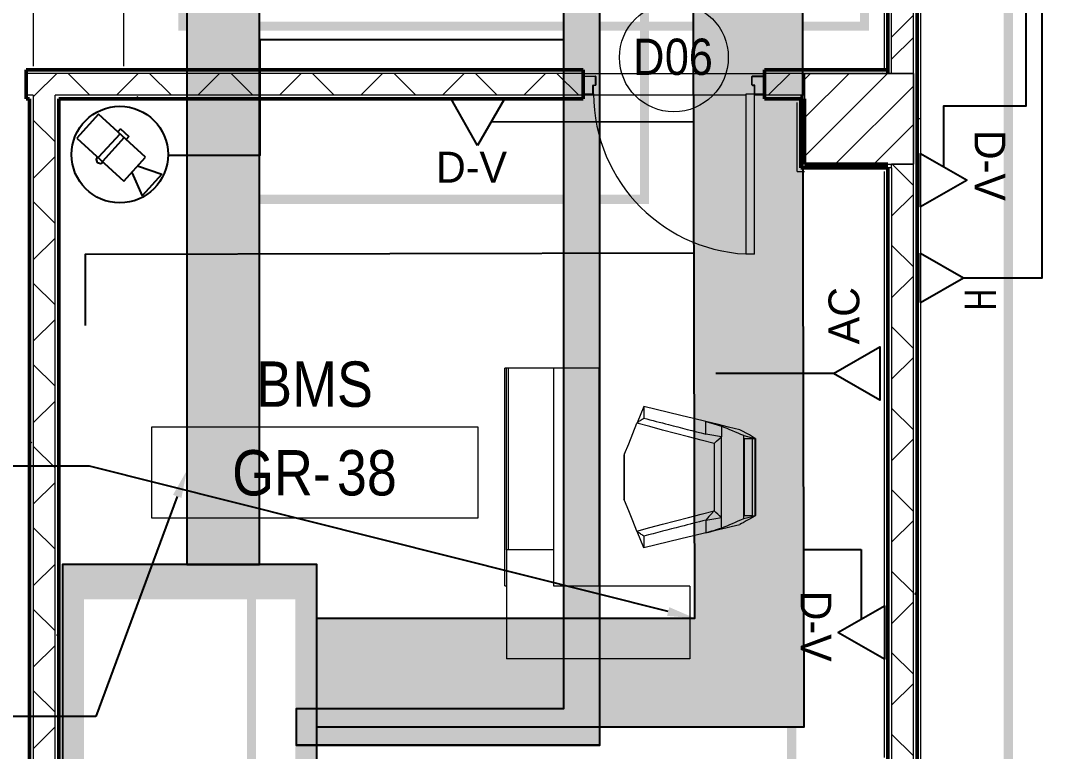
# Model space of a CAD drawing. Header units: millimetres. Extents: x -9358 to 257996, y -67499 to 9117.
# Drawn here: x 29180 to 34844, y -52934 to -48907 of the extents above; entities that cross this region are included whole.
import ezdxf
from ezdxf import colors
from ezdxf.entities.mleader import LeaderData, LeaderLine
from ezdxf.math import Vec2, Vec3

# ---------------------------------------------------------------- set-up
doc = ezdxf.new("R2010")
doc.units = ezdxf.units.MM
doc.header["$LTSCALE"] = 1000
doc.linetypes.add('Grid Line', pattern=[22.225, 12.7, -3.175, 3.175, -3.175])
for name, color, linetype, lineweight in [('123', 2, 'Continuous', 9), ('A-COL-RFC', 8, 'Continuous', 18), ('A-COL-RFC-1', 8, 'Continuous', 9), ('A-COL-RFC-2', 8, 'Continuous', 50), ('A-DOOR', 8, 'Continuous', 9), ('A-DOOR-1', 8, 'Continuous', 18), ('A-DOR', 8, 'Continuous', 9), ('A-FLR-PAT', 8, 'Continuous', 18), ('A-FRN', 8, 'Continuous', 9), ('A-GEN-MOD', 8, 'Continuous', 9), ('A-ROM-NAM', 8, 'Continuous', 9), ('A-TYP-DOR', 8, 'Continuous', 0), ('A-WAL-CLD', 8, 'Continuous', 9), ('A-WAL-CMU', 8, 'Continuous', 50), ('A-WAL-LOW-20', 8, 'Continuous', 18), ('A-WAL-LOW-30', 8, 'Continuous', 18), ('A-WAL-PAT-1', 8, 'Continuous', 9), ('A-WAL-PRT', 8, 'Continuous', 50)]:
    doc.layers.add(name, color=color, linetype=linetype, lineweight=lineweight)
for name, color, linetype in [('CCTV', 4, 'Continuous'), ('CCTVNET', 6, 'Continuous'), ('DATANET', 4, 'Continuous'), ('E640T_COMMS', 2, 'Continuous'), ('F POINT AGN', 7, 'Continuous'), ('FIBERNETW', 5, 'Continuous'), ('G2 LC 08 TV', 3, 'Continuous'), ('LC-CABLE -10', 4, 'Continuous'), ('LC-CABLE -20', 6, 'Continuous'), ('LC-CABLE-40', 5, 'Continuous'), ('LC-DATA RACK', 2, 'Continuous'), ('Route - rack1', 7, 'Continuous')]:
    doc.layers.add(name, color=color, linetype=linetype)
doc.styles.add('Arial_5', font='arial.ttf', dxfattribs={"width": 0.85, "height": 200})
doc.styles.add('Arial_7', font='arial.ttf', dxfattribs={"width": 0.85, "height": 200})
doc.styles.add('ELEC', font='romant.shx', dxfattribs={"width": 0.8, "oblique": 15, "height": 0.18})
doc.styles.add('ROMANS', font='romans.shx', dxfattribs={"width": 0.75})
pattern_1 = [(0, (0, 0), (812.8, 203.2), [33.528, -576.072, 33.528, -576.072, -3251.2]), (0, (0, 0), (812.8, 203.2), [-1219.2, 33.528, -1185.672, 33.528, -576.072, -1422.4]), (0, (0, 0), (812.8, 203.2), [-3048, 33.528, -372.872, 33.528, -982.472]), (120, (304.8, 101.6), (-582.37636, 602.30545), [33.528, -576.072, 33.528, -576.072, -3251.2]), (120, (304.8, 101.6), (-582.37636, 602.30545), [-1219.2, 33.528, -1185.672, 33.528, -576.072, -1422.4]), (120, (304.8, 101.6), (-582.37636, 602.30545), [-3048, 33.528, -372.872, 33.528, -982.472]), (240, (406.4, 508), (-230.42364, -805.50545), [33.528, -576.072, 33.528, -576.072, -3251.2]), (240, (406.4, 508), (-230.42364, -805.50545), [-1219.2, 33.528, -1185.672, 33.528, -576.072, -1422.4]), (240, (406.4, 508), (-230.42364, -805.50545), [-3048, 33.528, -372.872, 33.528, -982.472])]
pattern_2 = [(45, (0, 0), (-224.5064, 224.5064), []), (135, (0, 0), (-224.5064, -224.5064), [])]

# ---------------------------------------------------------------- blocks, each defined once
blk = doc.blocks.new('Door Tag - Door Tag-41184-01-Ground Floor Plan')
at = {"layer": 'A-TYP-DOR'}
blk.add_circle((0, 0), 3, dxfattribs=at)
blk = doc.blocks.new('EC-tp')
at = {"color": 3}
for p, q in [((-136, 0), (0, 235.6)), ((136, 0), (0, 235.6)), ((-136, 0), (136, 0))]:
    blk.add_line(p, q, dxfattribs=at)
at = {"layer": 'E640T_COMMS', "style": 'ROMANS', "width": 0.75}
blk.add_attdef('T', (29.5, 45.9), '', height=42.5, dxfattribs=at)
blk = doc.blocks.new('D-V')
at = {"color": 3}
blk.add_lwpolyline([(1.2, 256.5), (146.9, 0), (-146.9, 0), (1.2, 256.5)], dxfattribs=at)
at = {"layer": 'CCTV', "color": 2}
blk.add_attdef('D-V', (-225.1, 246.5), '', height=170, dxfattribs=at)
blk = doc.blocks.new('MDF')
h = blk.add_hatch(color=2)
h.dxf.hatch_style = 1
h.paths.add_polyline_path([(29925.9, -53141.9), (29925.9, -53128.3), (29412, -53128.3), (29412, -53320), (29925.9, -53320), (29925.9, -53300.4)])
h.paths.add_polyline_path([(30812, -53128.3), (30316.3, -53128.3), (30316.3, -53141.9), (30316.3, -53300.4), (30316.3, -53320), (30812, -53320)])
h.paths.add_polyline_path([(30316.3, -53128.3), (29925.9, -53128.3), (29925.9, -53147.2), (30316.3, -53147.2)])
h.paths.add_polyline_path([(30316.3, -53300.4), (29925.9, -53300.4), (29925.9, -53320), (30316.3, -53320)])
h.paths.add_polyline_path([(30812, -51920), (29412, -51920), (29412, -52112.1), (30812, -52112.1)])
h = blk.add_hatch(color=2)
h.dxf.hatch_style = 1
h.paths.add_polyline_path([(29530.4, -52111.7), (29412, -52111.7), (29412, -53128.3), (29530.4, -53128.3)])
h.paths.add_polyline_path([(30812, -52111.7), (30693.6, -52111.7), (30693.6, -53128.3), (30812, -53128.3)])
at = {"layer": 'LC-DATA RACK'}
blk.add_lwpolyline([(29412, -53320), (30812, -53320), (30812, -51920), (29412, -51920)], close=True, dxfattribs=at)
at = {"color": 2, "insert": (29960.9, -53158), "char_height": 124.23, "attachment_point": 1}
blk.add_mtext_dynamic_manual_height_columns('MDF', width=19.336, gutter_width=1, heights=[0], dxfattribs=at)
blk = doc.blocks.new('happy - Default-764253-01-Ground Floor Furniture Plan')
at = {"layer": 'A-FRN'}
for p, q in [((-128.7, 359.2), (-120.6, 362.5)), ((120.6, 362.5), (-120.6, 362.5)), ((128.7, 359.2), (120.6, 362.5)), ((-388.9, 254), (-299.2, 290.3)), ((-299.2, 290.3), (-296.5, 291.4)), ((297.2, 291.1), (300.2, 289.9)), ((388.9, 254), (300.2, 289.9)), ((-324.5, 254), (-388.9, 254)), ((388.9, 254), (325.2, 254)), ((-236.3, -88.7), (-305.9, -88.7)), ((237.3, -88.7), (307, -88.7)), ((-279.9, -174.8), (-222.3, -174.8)), ((281.1, -174.8), (223.3, -174.8)), ((252.4, -294.6), (260.5, -276.5)), ((-228.3, -297), (229.4, -297)), ((-228.3, -297), (-212.9, -358.1)), ((-212.9, -301), (214, -301)), ((-212.9, -343.6), (-212.9, -301)), ((229.4, -297), (214, -358.5)), ((214, -301), (214, -343.6)), ((214, -343.6), (-212.9, -343.6)), ((-212.9, -343.6), (-212.9, -360.9)), ((-212.9, -360.9), (213.4, -360.9)), ((-211.8, -362.5), (-212.7, -360.9)), ((-212.1, -361), (-211.8, -362.5)), ((213, -362.5), (-211.8, -362.5)), ((213.4, -361), (213, -362.5)), ((214, -343.6), (214, -360.9))]:
    blk.add_line(p, q, dxfattribs=at)
at = {"layer": 'A-FRN', "flags": 128}
for points in [[(-296.5, 291.4), (-240.6, 314), (-184.6, 336.6), (-128.7, 359.2)], [(-128.7, 359.2), (-64.3, 359.2), (0, 359.2), (64.3, 359.2), (128.7, 359.2)], [(128.7, 359.2), (184.8, 336.5), (241, 313.8), (297.2, 291.1)], [(-296.5, 291.4), (-277.8, 220.5), (-259.2, 149.6), (-240.5, 78.7), (-221.9, 7.9), (-203.2, -63), (-184.6, -133.9)], [(185.5, -133.8), (204.1, -63), (222.7, 7.9), (241.3, 78.7), (259.9, 149.5), (278.6, 220.3), (297.2, 291.1)], [(-305.9, -88.7), (-322.5, -20.1), (-339.1, 48.4), (-355.7, 116.9), (-372.3, 185.5), (-388.9, 254)], [(307, -88.7), (323.4, -20.1), (339.8, 48.4), (356.2, 116.9), (372.6, 185.5), (388.9, 254)], [(-236.3, -88.7), (-229.3, -131.7), (-222.3, -174.8)], [(260.5, -276.5), (276, -213.9), (291.5, -151.3), (307, -88.7)], [(307, -88.7), (294.1, -131.7), (281.1, -174.8)], [(185.5, -133.8), (111.5, -133.8), (37.5, -133.8), (-36.5, -133.9), (-110.5, -133.9), (-184.6, -133.9)], [(185.5, -133.8), (198.1, -147.4), (210.7, -161.1), (223.3, -174.8)], [(-222.3, -174.8), (-148.1, -174.8), (-73.8, -174.8), (0.5, -174.8), (74.8, -174.8), (149, -174.8), (223.3, -174.8)], [(-251, -294.6), (-255.3, -284.9), (-259.7, -275.3)], [(-212.9, -360.6), (-221.6, -345.5), (-231.4, -328.6), (-241.2, -311.6), (-251, -294.6)], [(213, -362.5), (222.8, -345.5), (232.7, -328.6), (242.5, -311.6), (252.4, -294.6)]]:
    blk.add_lwpolyline(points, dxfattribs=at)
at = {"layer": 'A-FRN'}
blk.add_ellipse((-13830.7, 1903.8), major_axis=(14225.2, 0), ratio=0.944595, start_param=6.127871, end_param=6.134353, dxfattribs=at)
for points in [[(-324.5, 254), (-320.4, 260.1), (-312.1, 272.3), (-303.5, 284.3), (-299.2, 290.3)], [(300.2, 289.9), (304.5, 284), (313, 272.1), (321.2, 260.1), (325.2, 254)], [(-305.9, -88.7), (-297.2, -117.4), (-288.5, -146.1), (-279.9, -174.8)], [(-305.9, -88.7), (-290.5, -150.9), (-275.1, -213.1), (-259.7, -275.3)], [(-197.2, -122.6), (-210, -111.2), (-223.1, -99.9), (-236.3, -88.7)], [(-222.3, -174.8), (-209.7, -161.1), (-197.1, -147.5), (-184.6, -133.9)], [(-184.6, -133.9), (-188.7, -130.1), (-193, -126.3), (-197.2, -122.6)], [(-279.9, -174.8), (-262.7, -215.5), (-245.5, -256.3), (-228.3, -297)], [(229.4, -297), (246.6, -256.3), (263.8, -215.5), (281.1, -174.8)]]:
    blk.add_open_spline(points, degree=3, dxfattribs=at)
for points in [[(-236.3, -88.7), (-248.1, -43), (-277.6, 71.2), (-306.9, 185.5), (-324.5, 254)], [(325.2, 254), (313.5, 208.3), (284.3, 94.1), (254.9, -20.1), (237.3, -88.7)]]:
    blk.add_open_spline(points, degree=3, knots=[0, 0, 0, 0, 0.4, 1, 1, 1, 1], dxfattribs=at)
blk = doc.blocks.new('secretary office - secretary office-764254-01-Ground Floor Furniture Plan')
at = {"layer": 'A-FRN'}
for p, q in [((-410, 260), (-1000, 260)), ((-1000, 250), (-1000, 260)), ((-1000, -750), (-1000, 250)), ((-598, 270), (600, 270)), ((-598, 270), (-598, 260)), ((-400, 260), (-410, 260)), ((-400, 0), (-400, 260)), ((-400, 260), (600, 260)), ((600, 250), (-400, 250)), ((600, 250), (-400, 250)), ((600, 260), (600, 270)), ((600, 250), (600, 260)), ((600, 0), (600, 250)), ((-600, -750), (-600, 0)), ((-600, 0), (-400, 0)), ((-400, 0), (600, 0)), ((600, -250), (600, 0)), ((-600, -250), (600, -250)), ((-600, -750), (-1000, -750))]:
    blk.add_line(p, q, dxfattribs=at)
blk = doc.blocks.new('NBS_AssaAbloyLtd_DrsetSym_AASD_MetalPlantRoomDoor_Single_Type1A - 1000x2200_Fire Rated_45min-2878512-01-Ground Floor Furniture Plan')
at = {"layer": 'A-DOOR'}
blk.add_arc((442, -52), 884, 180, 270, dxfattribs=at)
at = {"layer": 'A-DOOR-1'}
for p, q in [((-495, 25), (-495, 42.5)), ((-495, 25), (-495, 42.5)), ((-493.5, 25), (-495, 25)), ((-495, 25), (-495, -35)), ((-495, -35), (-495, 25)), ((-493.5, 42.5), (-493.5, 25)), ((-492.5, 45), (-432.5, 45)), ((-492.5, 45), (-432.5, 45)), ((-432.5, 43.5), (-492.5, 43.5)), ((-431.5, -3.5), (-431.5, 42.5)), ((-430, 42.5), (-430, -3.5)), ((-430, 42.5), (-430, -3.5)), ((430, 42.5), (430, -3.5)), ((430, -3.5), (430, 42.5)), ((431.5, -3.5), (431.5, 42.5)), ((492.5, 45), (432.5, 45)), ((432.5, 45), (492.5, 45)), ((432.5, 43.5), (492.5, 43.5)), ((493.5, 42.5), (493.5, 25)), ((493.5, 25), (495, 25)), ((495, 25), (495, 42.5)), ((495, 42.5), (495, 25)), ((495, 25), (495, -35)), ((495, 25), (495, -35)), ((-495, -52.5), (-495, -35)), ((-493.5, -35), (-495, -35)), ((-495, -52.5), (-495, -35)), ((-493.5, -35), (-493.5, -52.5)), ((-492.5, -53.5), (-447.5, -53.5)), ((-447.5, -55), (-492.5, -55)), ((-447.5, -55), (-492.5, -55)), ((-446.5, -52.5), (-446.5, -7)), ((-445, -7), (-445, -52.5)), ((-445, -7), (-445, -52.5)), ((-444, -4.5), (-432.5, -4.5)), ((-432.5, -6), (-444, -6)), ((-432.5, -6), (-444, -6)), ((399, -52), (442, -52)), ((399, -936), (399, -52)), ((444, -4.5), (432.5, -4.5)), ((432.5, -6), (444, -6)), ((444, -6), (432.5, -6)), ((442, -52), (442, -936)), ((445, -7), (445, -52.5)), ((445, -52.5), (445, -7)), ((446.5, -52.5), (446.5, -7)), ((492.5, -53.5), (447.5, -53.5)), ((447.5, -55), (492.5, -55)), ((492.5, -55), (447.5, -55)), ((493.5, -35), (495, -35)), ((493.5, -35), (493.5, -52.5)), ((495, -52.5), (495, -35)), ((495, -35), (495, -52.5)), ((442, -936), (399, -936))]:
    blk.add_line(p, q, dxfattribs=at)
for centre, radius, start, end in [((-492.5, 42.5), 2.5, 90, 180), ((-492.5, 42.5), 2.5, 90, 180), ((-492.5, 42.5), 1, 90, 180), ((-432.5, 42.5), 2.5, 360, 90), ((-432.5, 42.5), 2.5, 360, 90), ((-432.5, 42.5), 1, 360, 90), ((432.5, 42.5), 2.5, 90, 180), ((432.5, 42.5), 2.5, 90, 180), ((432.5, 42.5), 1, 90, 180), ((492.5, 42.5), 2.5, 360, 90), ((492.5, 42.5), 2.5, 360, 90), ((492.5, 42.5), 1, 360, 90), ((-492.5, -52.5), 2.5, 180, 270), ((-492.5, -52.5), 2.5, 180, 270), ((-492.5, -52.5), 1, 180, 270), ((-447.5, -52.5), 2.5, 270, 360), ((-447.5, -52.5), 1, 270, 360), ((-447.5, -52.5), 2.5, 270, 360), ((-444, -7), 2.5, 90, 180), ((-444, -7), 1, 90, 180), ((-444, -7), 1, 90, 180), ((-432.5, -3.5), 2.5, 270, 360), ((-432.5, -3.5), 1, 270, 360), ((-432.5, -3.5), 2.5, 270, 360), ((432.5, -3.5), 2.5, 180, 270), ((432.5, -3.5), 2.5, 180, 270), ((432.5, -3.5), 1, 180, 270), ((444, -7), 2.5, 360, 90), ((444, -7), 1, 360, 90), ((444, -7), 1, 360, 90), ((447.5, -52.5), 2.5, 180, 270), ((447.5, -52.5), 2.5, 180, 270), ((447.5, -52.5), 1, 180, 270), ((492.5, -52.5), 2.5, 270, 360), ((492.5, -52.5), 1, 270, 360), ((492.5, -52.5), 2.5, 270, 360)]:
    blk.add_arc(centre, radius, start, end, dxfattribs=at)
blk = doc.blocks.new('rest room33 - rest room-1768325-01-Ground Floor Furniture Plan')
at = {"layer": 'A-GEN-MOD'}
for p, q in [((30820, -44700), (29250, -44700)), ((29250, -44700), (29250, -49010)), ((29750, -49010), (29750, -45200)), ((29750, -45200), (30820, -45200))]:
    blk.add_line(p, q, dxfattribs=at)
blk = doc.blocks.new('M_Room Tag_Small - M_Room Tag_Small-919701-01-Ground Floor Furniture Plan')
at = {"layer": 'A-ROM-NAM'}
for p, q in [((9, 2.5), (-9, 2.5)), ((-9, 2.5), (-9, -2.5)), ((9, -2.5), (9, 2.5)), ((-9, -2.5), (9, -2.5))]:
    blk.add_line(p, q, dxfattribs=at)
blk = doc.blocks.new('G')
at = {"layer": 'A-COL-RFC-1'}
h = blk.add_hatch(dxfattribs=at)
h.set_pattern_fill('FP_4', color=256, style=0, pattern_type=2)
h.set_pattern_definition([(45, (0, 0), (-106.066, 106.066), [])])
h.paths.add_polyline_path([(33980, -49550), (34100, -49550), (34100, -49050), (33500, -49050), (33500, -49550), (33960, -49550)], flags=0)
at = {"layer": 'A-WAL-PAT-1'}
h = blk.add_hatch(dxfattribs=at)
h.set_pattern_fill('FP_2', color=256, style=0, pattern_type=2)
h.set_pattern_definition(pattern_1)
h.paths.add_polyline_path([(33980, -49050), (33980, -45220), (33960, -45220), (33960, -49050)], flags=0)
h = blk.add_hatch(dxfattribs=at)
h.set_pattern_fill('FP_1', color=256, style=0, pattern_type=2)
h.set_pattern_definition([(45, (0, 0), (-251.4472, 251.4472), []), (45, (0, 381), (-251.4472, 251.4472), [])])
h.paths.add_polyline_path([(33980, -49050), (34100, -49050), (34100, -45200), (33980, -45200), (33980, -48777.2)], flags=0)
h = blk.add_hatch(dxfattribs=at)
h.set_pattern_fill('FP_2', color=256, style=0, pattern_type=2)
h.set_pattern_definition(pattern_1)
h.paths.add_polyline_path([(34120, -49300), (34120, -45220), (34100, -45220), (34100, -49300)], flags=0)
h = blk.add_hatch(dxfattribs=at)
h.set_pattern_fill('FP_2', color=256, style=0, pattern_type=2)
h.set_pattern_definition(pattern_1)
h.paths.add_polyline_path([(33960, -49050), (33960, -49030), (33280, -49030), (33280, -49050), (33559.6, -49050)], flags=0)
h.paths.add_polyline_path([(32280, -49050), (32280, -49030), (29210, -49030), (29210, -49050), (31593.4, -49050)], flags=0)
h = blk.add_hatch(dxfattribs=at)
h.set_pattern_fill('FP_3', color=256, style=0, pattern_type=2)
h.set_pattern_definition(pattern_2)
h.paths.add_polyline_path([(33500, -49170), (33500, -49050), (33280, -49050), (33280, -49170), (33480, -49170)], flags=0)
h.paths.add_polyline_path([(31593.4, -49170), (32280, -49170), (32280, -49050), (29210, -49050), (29210, -49170), (29370, -49170)], flags=0)
h = blk.add_hatch(dxfattribs=at)
h.set_pattern_fill('FP_2', color=256, style=0, pattern_type=2)
h.set_pattern_definition(pattern_1)
h.paths.add_polyline_path([(33480, -49190), (33480, -49170), (33280, -49170), (33280, -49190)], flags=0)
h.paths.add_polyline_path([(29390, -49190), (32280, -49190), (32280, -49170), (29370, -49170), (29370, -49190)], flags=0)
h.paths.add_polyline_path([(29250, -49190), (29250, -49170), (29210, -49170), (29210, -49190), (29230, -49190)], flags=0)
h = blk.add_hatch(dxfattribs=at)
h.set_pattern_fill('FP_2', color=256, style=0, pattern_type=2)
h.set_pattern_definition(pattern_1)
h.paths.add_polyline_path([(29230, -53840), (29250, -53840), (29250, -49190), (29230, -49190), (29230, -53836.4)], flags=0)
h = blk.add_hatch(dxfattribs=at)
h.set_pattern_fill('FP_3', color=256, style=0, pattern_type=2)
h.set_pattern_definition(pattern_2)
h.paths.add_polyline_path([(29250, -53960), (29370, -53960), (29370, -49170), (29250, -49170), (29250, -53840)], flags=0)
h = blk.add_hatch(dxfattribs=at)
h.set_pattern_fill('FP_2', color=256, style=0, pattern_type=2)
h.set_pattern_definition(pattern_1)
h.paths.add_polyline_path([(29390, -53820), (29390, -49190), (29370, -49190), (29370, -53820)], flags=0)
h = blk.add_hatch(dxfattribs=at)
h.set_pattern_fill('FP_2', color=256, style=0, pattern_type=2)
h.set_pattern_definition(pattern_1)
h.paths.add_polyline_path([(34100, -52860), (34120, -52860), (34120, -49300), (34100, -49300), (34100, -51668.2)], flags=0)
h = blk.add_hatch(dxfattribs=at)
h.set_pattern_fill('FP_3', color=256, style=0, pattern_type=2)
h.set_pattern_definition(pattern_2)
h.paths.add_polyline_path([(34100, -52860), (34100, -49550), (33980, -49550), (33980, -52860)], flags=0)
h = blk.add_hatch(dxfattribs=at)
h.set_pattern_fill('FP_2', color=256, style=0, pattern_type=2)
h.set_pattern_definition(pattern_1)
h.paths.add_polyline_path([(33960, -52840), (33980, -52840), (33980, -49570), (33960, -49570), (33960, -51668.2)], flags=0)
at = {"layer": 'A-COL-RFC'}
for p, q in [((33960, -49050), (33500, -49050)), ((33500, -49050), (33500, -49170)), ((33980, -49050), (33960, -49050)), ((34100, -49050), (33980, -49050)), ((34100, -49300), (34100, -49050)), ((33500, -49170), (33500, -49190)), ((34100, -49550), (34100, -49300)), ((33960, -49550), (33980, -49550)), ((33980, -49550), (34100, -49550))]:
    blk.add_line(p, q, dxfattribs=at)
at = {"layer": 'A-COL-RFC-2'}
for p, q in [((33500, -49190), (33500, -49550)), ((33500, -49550), (33960, -49550))]:
    blk.add_line(p, q, dxfattribs=at)
at = {"layer": 'A-FLR-PAT'}
for p, q in [((32280, -49050), (33280, -49050)), ((33179, -49170), (32280, -49170)), ((33280, -49170), (33222, -49170))]:
    blk.add_line(p, q, dxfattribs=at)
at = {"layer": 'A-WAL-CLD'}
for p, q in [((33980, -49050), (33980, -45200)), ((34100, -49050), (34100, -45200)), ((32280, -49050), (29210, -49050)), ((33500, -49050), (33280, -49050)), ((29250, -49170), (29210, -49170)), ((29250, -49170), (29250, -54250)), ((32280, -49170), (29370, -49170)), ((29370, -53820), (29370, -49170)), ((33500, -49170), (33280, -49170)), ((33480, -49170), (33480, -49190)), ((33980, -49570), (33980, -49550)), ((34100, -52860), (34100, -49550)), ((33980, -49570), (33960, -49570)), ((33980, -49570), (33980, -52860))]:
    blk.add_line(p, q, dxfattribs=at)
at = {"layer": 'A-WAL-CMU'}
for p, q in [((33960, -45220), (33960, -49050)), ((34120, -49300), (34120, -45220)), ((33480, -49190), (33480, -49570)), ((33500, -49550), (33500, -49190)), ((33960, -49550), (33500, -49550)), ((33480, -49570), (33960, -49570))]:
    blk.add_line(p, q, dxfattribs=at)
at = {"layer": 'A-WAL-LOW-20'}
for p, q in [((33940, -49030), (33940, -45220)), ((34140, -45220), (34140, -49300)), ((33500, -49050), (33960, -49050)), ((33500, -49170), (33500, -49050)), ((34100, -49300), (34100, -49550)), ((34140, -49300), (34120, -49300)), ((34100, -49550), (33980, -49550))]:
    blk.add_line(p, q, dxfattribs=at)
at = {"layer": 'A-WAL-LOW-30'}
for p, q in [((33960, -49050), (34100, -49050)), ((34100, -49050), (34100, -49300)), ((33460, -49590), (33460, -49210)), ((34140, -49300), (34140, -52860)), ((33460, -49590), (33500, -49590)), ((33940, -52820), (33940, -49590))]:
    blk.add_line(p, q, dxfattribs=at)
at = {"layer": 'A-WAL-PRT'}
for p, q in [((32280, -49030), (29210, -49030)), ((29210, -49030), (29210, -49190)), ((32280, -49190), (32280, -49030)), ((33960, -49030), (33280, -49030)), ((33280, -49030), (33280, -49190)), ((29210, -49190), (29230, -49190)), ((29230, -49190), (29230, -53840)), ((29390, -49190), (32280, -49190)), ((29390, -53820), (29390, -49190)), ((33280, -49190), (33480, -49190)), ((34120, -52860), (34120, -49300)), ((33960, -49570), (33960, -52840))]:
    blk.add_line(p, q, dxfattribs=at)
at = {"layer": 'A-DOR'}
blk.add_blockref('NBS_AssaAbloyLtd_DrsetSym_AASD_MetalPlantRoomDoor_Single_Type1A - 1000x2200_Fire Rated_45min-2878512-01-Ground Floor Furniture Plan', (32780, -49110), dxfattribs=at)
at = {"layer": 'A-FRN'}
for name, p, rotation in [('secretary office - secretary office-764254-01-Ground Floor Furniture Plan', (32117.7, -51275), 90.00000000000294), ('happy - Default-764253-01-Ground Floor Furniture Plan', (32867.7, -51275), 90.00005499883089)]:
    blk.add_blockref(name, p, dxfattribs=dict(at, rotation=rotation))
at = {"layer": 'A-GEN-MOD'}
blk.add_blockref('rest room33 - rest room-1768325-01-Ground Floor Furniture Plan', (0, 0), dxfattribs=at)
at = {"layer": 'A-ROM-NAM', "xscale": 99.99999999999991, "yscale": 99.99999999999991, "zscale": 99.99999999999991}
blk.add_blockref('M_Room Tag_Small - M_Room Tag_Small-919701-01-Ground Floor Furniture Plan', (30800.8, -51248.7), dxfattribs=at)
at = {"layer": 'A-ROM-NAM', "char_height": 250, "attachment_point": 1, "style": 'Arial_5'}
for s, insert, width in [('BMS', (30478.3, -50637.1), 815.316), ('GR-', (30346, -51125.5), 699.873), ('38', (30923.4, -51125.5), 418.481)]:
    blk.add_mtext(s, dxfattribs=dict(at, insert=insert, width=width))
blk = doc.blocks.new('datatray')
at = {"layer": '123'}
h = blk.add_hatch(color=4, dxfattribs=at)
h.dxf.hatch_style = 1
h.paths.add_polyline_path([(302434, -43813.9), (311773, -43813.9), (311773, -43513.9), (311473, -43513.9), (301671, -43513.9), (301671, -38365), (301471, -38365), (301100, -38365), (301100, -38565), (301471, -38565), (301471, -43513.9), (287538, -43513.9), (287538, -38565), (287909, -38565), (287909, -38365), (287538, -38365), (287338, -38365), (287338, -43513.9), (277443, -43513.9), (277443, -4790), (277143, -4790), (277143, -43813.9), (301834, -43813.9), (301852.6, -52052), (299770, -52052), (299770, -52652), (301854, -52652), (302454, -52652)])
h.paths.add_polyline_path([(311773, -4790), (311473, -4790), (311473, -43513.9), (311773, -43513.9)])
at = {"layer": 'LC-CABLE -10', "color": 4}
blk.add_lwpolyline([(311773, -4790), (311773, -43513.9), (311473, -43513.9), (311473, -4790), (311473, -43513.9), (311773, -43513.9), (311773, -43813.9), (302434, -43813.9), (302454, -52652), (301854, -52652), (299770, -52652), (299770, -52052), (301852.6, -52052), (301834, -43813.9), (277143, -43813.9), (277143, -43813.9), (277143, -43813.9), (277143, -4790)], dxfattribs=at)
blk = doc.blocks.new('cctvtray')
at = {"layer": '123'}
h = blk.add_hatch(color=6, dxfattribs=at)
h.dxf.hatch_style = 1
h.paths.add_polyline_path([(284943, -12220), (284743, -12220), (284743, -43145), (275445, -43145), (275445, -38101), (275245, -38101), (274888, -38101), (274888, -38301), (275245, -38301), (275245, -43145), (260742, -43145), (260742, -38301), (261099, -38301), (261099, -38101), (260742, -38101), (260542, -38101), (260542, -43145), (251189, -43145), (251189, -12220), (250989, -12220), (250989, -43345), (274640.3, -43345), (274640.3, -52552), (273168, -52552), (273168, -52752), (274840.3, -52752), (274840.3, -43345), (284947, -43345)])
at = {"layer": 'LC-CABLE -20'}
for points in [[(274840.3, -52752), (274840.3, -52752), (274840.3, -43345), (284947, -43345), (284947, -43345), (284947, -43345), (284943, -12220)], [(250989, -12220), (250989, -43345), (274640.3, -43345), (274640.3, -52552), (273168, -52552), (273168, -52752), (274840.3, -52752), (273168, -52752)]]:
    blk.add_lwpolyline(points, dxfattribs=at)
blk = doc.blocks.new('CAM1')
at = {"color": 3}
for p, q in [((120391, 205701), (-417251, -23507)), ((236736, -67205), (120391, 205701)), ((162556, 106038), (324526, 276477)), ((324526, 276477), (429598, 30014)), ((-211976, 102874), (-115951, 143811)), ((-211976, 102874), (-197954, 69984)), ((-125603, 100829), (-9259, -172077)), ((-115951, 143811), (-101930, 110921)), ((-172803, 80707), (-56458, -192199)), ((194572, 32458), (429598, 30014)), ((-417251, -23507), (-300906, -296412)), ((-300906, -296412), (236736, -67205))]:
    blk.add_line(p, q, dxfattribs=at)
blk.add_circle((32, 182), 443637, dxfattribs=at)
blk.add_arc((-33597, -182453), 35754, 203.0894976, 23.0894976, dxfattribs=at)
blk = doc.blocks.new('fibertray')
at = {"layer": '123'}
h = blk.add_hatch(color=5, dxfattribs=at)
h.dxf.hatch_style = 1
h.paths.add_polyline_path([(320376, -42913.9), (322302, -42913.9), (322302, -39865), (321902, -39865), (321902, -40065), (322102, -40065), (322102, -42713.9), (308802, -42713.9), (308802, -40065), (309002, -40065), (309002, -39865), (308602, -39865), (308602, -42913.9), (319976, -42913.9), (319976, -51755.6), (320376, -51755.6)])
at = {"layer": 'LC-CABLE-40'}
blk.add_lwpolyline([(319976, -42913.9), (319976, -51755.6), (320376, -51755.6), (320376, -42913.9), (322302, -42913.9), (322302, -39865), (321902, -39865), (321902, -40065), (322102, -40065), (322102, -42713.9), (308802, -42713.9), (308802, -40065), (309002, -40065), (309002, -39865), (308602, -39865), (308602, -42913.9)], close=True, dxfattribs=at)
blk = doc.blocks.new('RACK1 - ROUTE')
at = {"layer": 'F POINT AGN', "color": 1, "const_width": 50}
blk.add_lwpolyline([(33216.4, -39182.4), (33216.4, -45739), (30074, -45739), (30074, -48938), (33831, -48938), (33831, -46097), (32618, -46097), (32618, -49892), (30452, -49892), (30452, -53094), (33429, -53094), (33429, -44212), (35742, -44212), (35742, -45666), (34623, -45666), (34623, -57341), (50943, -57341), (50943, -44543), (37950, -44543), (38801, -44543), (43778, -44543), (43778, -28172)], dxfattribs=at)

msp = doc.modelspace()

# ---------------------------------------------------------------- block references
msp.add_blockref('G', (0, -148.1))

# ---------------------------------------------------------------- next in the draw order: linework, layer by layer
at = {"layer": 'CCTVNET', "color": 3}
msp.add_lwpolyline([(29993.2, -49649.2), (30501.1, -49649.2), (30501.1, -49011.8), (32174.3, -49011.8)], dxfattribs=at)
at = {"layer": 'DATANET', "color": 3}
for points in [[(34267.2, -49712.5), (34267.2, -49377), (34722, -49377), (34722, -43961.9)], [(34375.6, -50324), (34809, -50324), (34809, -43961.9)], [(29537.2, -50586.3), (29537.2, -50193.6), (32891.1, -50186)]]:
    msp.add_lwpolyline(points, dxfattribs=at)
at = {"layer": 'DATANET', "color": 3, "linetype": 'Grid Line'}
for points in [[(31773.5, -49465.3), (32888.4, -49462.8)], [(33493.8, -51820.7), (33812.8, -51820.7), (33812.8, -52205.5)]]:
    msp.add_lwpolyline(points, dxfattribs=at)
at = {"layer": 'G2 LC 08 TV', "color": 1}
msp.add_lwpolyline([(33659.2, -50850.8), (33011, -50850.8)], dxfattribs=at)
at = {"layer": 'LC-CABLE -10'}
msp.add_line((30812, -52800.1), (30812, -52200.1), dxfattribs=at)

# ---------------------------------------------------------------- next in the draw order: block references
at = {"layer": 'A-TYP-DOR', "xscale": 99.99999999999991, "yscale": 99.99999999999991, "zscale": 99.99999999999991}
msp.add_blockref('Door Tag - Door Tag-41184-01-Ground Floor Plan', (32780, -49110), dxfattribs=at)
at = {"layer": 'CCTVNET'}
msp.add_blockref('cctvtray', (-242468.4, -148.1), dxfattribs=at)
at = {"layer": 'CCTVNET', "color": 3, "xscale": 0.0006, "yscale": 0.0006, "zscale": 0.0006, "rotation": 294.4742305800328}
msp.add_blockref('CAM1', (29726.9, -49645.3), dxfattribs=at)
at = {"layer": 'CCTVNET'}
ref = msp.add_blockref('D-V', (33915.7, -50852), dxfattribs=dict(at, rotation=90))
ref.add_attrib('D-V', 'AC', (33802, -50691), dxfattribs={"layer": 'CCTV', "color": 3, "height": 170, "rotation": 90})
at = {"layer": 'DATANET'}
msp.add_blockref('datatray', (-268957, -148.1), dxfattribs=at)
at = {"layer": 'DATANET', "color": 3}
ref = msp.add_blockref('D-V', (31700, -49338.1), dxfattribs=dict(at, rotation=180))
ref.add_attrib('D-V', 'D-V', (31469.1, -49799.8), dxfattribs={"layer": 'CCTV', "color": 3, "height": 170})
ref = msp.add_blockref('D-V', (34140, -49786), dxfattribs=dict(at, rotation=270))
ref.add_attrib('D-V', 'D-V', (34437, -49509), dxfattribs={"layer": 'CCTV', "color": 3, "height": 170, "rotation": 270})
ref = msp.add_blockref('EC-tp', (34140, -50324), dxfattribs=dict(at, xscale=-1, rotation=270))
ref.add_attrib('T', 'H', (34554, -50505), dxfattribs={"layer": 'E640T_COMMS', "color": 3, "height": 170, "rotation": 90, "style": 'ROMANS', "width": 0.75})
ref = msp.add_blockref('D-V', (33940, -52279), dxfattribs=dict(at, rotation=89.99999999999999))
ref.add_attrib('D-V', 'D-V', (33478.2, -52048.1), dxfattribs={"layer": 'CCTV', "color": 3, "height": 170, "rotation": 270})
at = {"layer": 'FIBERNETW'}
msp.add_blockref('fibertray', (-289880, -148.1), dxfattribs=at)
at = {"layer": 'LC-DATA RACK'}
msp.add_blockref('MDF', (0, 16.3), dxfattribs=at)
at = {"layer": 'Route - rack1', "color": 1}
msp.add_blockref('RACK1 - ROUTE', (0, 0), dxfattribs=at)

# ---------------------------------------------------------------- next in the draw order: texts
at = {"layer": 'A-TYP-DOR', "char_height": 200, "attachment_point": 1, "style": 'Arial_7'}
for s, insert, width in [('D', (32556.3, -49006.4), 211.245), ('06', (32730.6, -49006.4), 327.088)]:
    msp.add_mtext(s, dxfattribs=dict(at, insert=insert, width=width))

# ---------------------------------------------------------------- next in the draw order: leaders
at = {"layer": 'DATANET', "color": 3}
ml = msp.add_multileader_mtext('Standard', dxfattribs=at)
ml.set_content('{\\C4;CABLE TRUNK (600X100X150mm) FOR DATA & AV}', color=2, style='ELEC')
ml.set_leader_properties(color=4)
ml.build(insert=Vec2(0, 0))
ml.multileader.update_dxf_attribs({"text_left_attachment_type": 6, "text_right_attachment_type": 6, "dogleg_length": 1703.1, "arrow_head_size": 151.4})
ctx = ml.context
ctx.base_point, ctx.char_height, ctx.arrow_head_size, ctx.landing_gap_size, ctx.plane_origin = Vec3(21824.3, -51362.8), 227.107, 151.4, 22.7, Vec3(9177.1, -87631.2)
ctx.left_attachment, ctx.right_attachment = 6, 6
notes = []
notes.append((ctx, [(1, (1, 1, 0), (29560.1, -51362.8), (-1, 0), 177.6, [(0, [(32895.6, -52200.1)], 0, [])])]))
ctx.mtext.insert, ctx.mtext.width, ctx.mtext.flow_direction = Vec3(21847, -51059.9), 213786.42, 5
at = {"layer": 'FIBERNETW', "color": 5}
ml = msp.add_multileader_mtext('Standard', dxfattribs=at)
ml.set_content('{\\C5;CABLE TRUNK (400X100X150mm) FOR FIBER OPTIC}', color=2, style='ELEC')
ml.set_leader_properties(color=5)
ml.build(insert=Vec2(0, 0))
ml.multileader.update_dxf_attribs({"text_left_attachment_type": 6, "text_right_attachment_type": 6, "dogleg_length": 1703.1, "arrow_head_size": 151.4})
ctx = ml.context
ctx.base_point, ctx.char_height, ctx.arrow_head_size, ctx.landing_gap_size, ctx.plane_origin = Vec3(21659.3, -52741.1), 227.107, 151.4, 22.7, Vec3(7868.3, -88454.8)
ctx.left_attachment, ctx.right_attachment = 6, 6
notes.append((ctx, [(1, (1, 1, 0), (29594, -52741.1), (-1, 0), 177.6, [(0, [(30096, -51386.8)], 0, [])])]))
ctx.mtext.insert, ctx.mtext.width, ctx.mtext.flow_direction = Vec3(21682, -52438.3), 213786.42, 5
for ctx, leaders in notes:
    for number, flags, end, landing, length, lines in leaders:
        leader = LeaderData()
        leader.index, (leader.has_last_leader_line, leader.has_dogleg_vector, leader.attachment_direction) = number, flags
        leader.last_leader_point, leader.dogleg_vector, leader.dogleg_length = Vec3(end), Vec3(landing), length
        for number, points, colour, breaks in lines:
            line = LeaderLine()
            line.index, line.vertices, line.color, line.breaks = number, Vec3.list(points), colors.encode_raw_color(colour), breaks
            leader.lines.append(line)
        ctx.leaders.append(leader)

doc.saveas('drawing.dxf')
